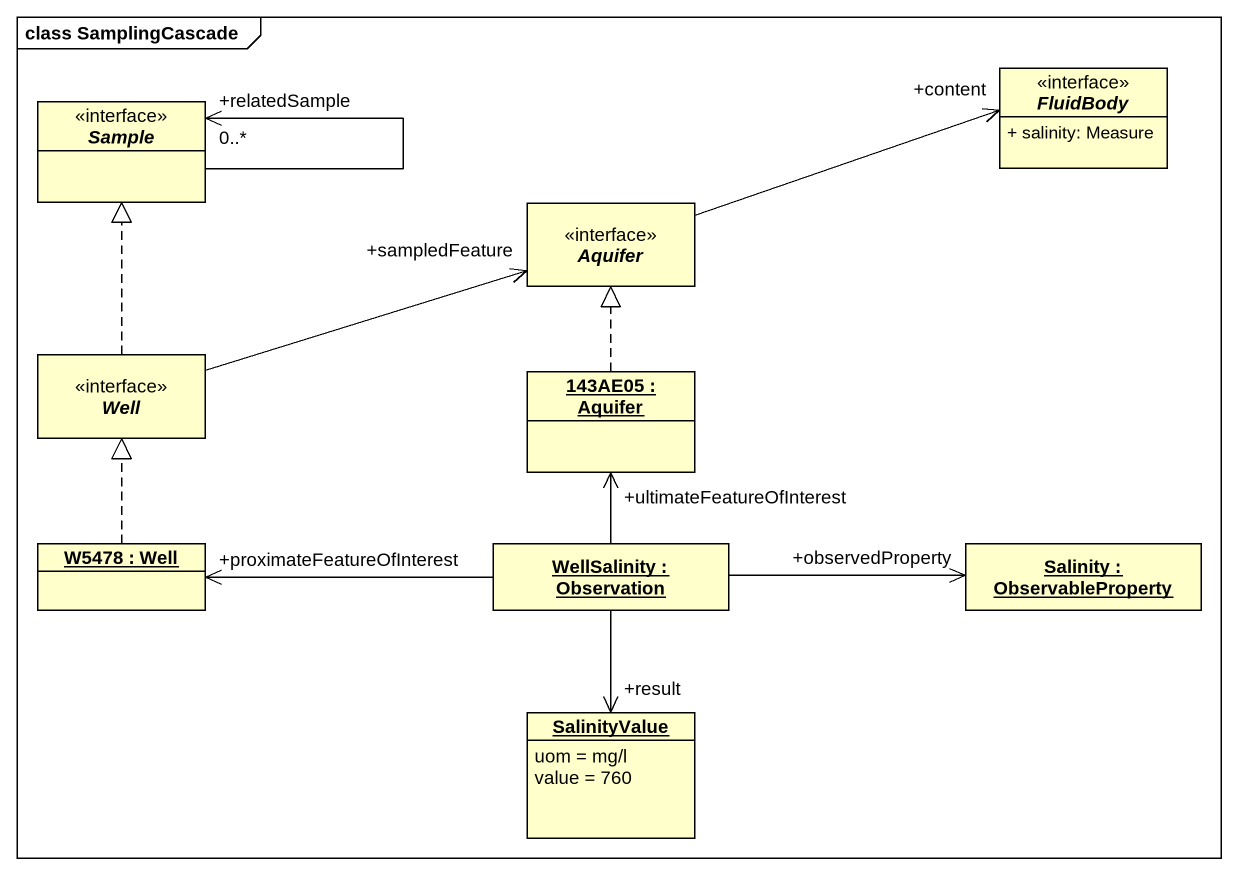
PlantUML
@startuml
mainframe class SamplingCascade
hide circle
hide empty members
skinparam classAttributeIconSize 0
interface Sample
interface FluidBody {
  + salinity: Measure
}
interface Aquifer
interface Well
object "143AE05 : Aquifer" as o143AE05
object "W5478 : Well" as W5478
object "WellSalinity : Observation" as WellSalinity
object "Salinity : ObservableProperty" as Salinity
object SalinityValue {
  uom = mg/l
  value = 760
}
Sample --> "+relatedSample\n0..*" Sample
Aquifer -right-> "+content" FluidBody
Well .up.|> Sample
Well -right-> "+sampledFeature" Aquifer
o143AE05 .up.|> Aquifer
W5478 .up.|> Well
WellSalinity -up-> "+ultimateFeatureOfInterest" o143AE05
WellSalinity -left-> "+proximateFeatureOfInterest" W5478
WellSalinity -right-> "+observedProperty" Salinity
WellSalinity --> "+result" SalinityValue
@enduml
